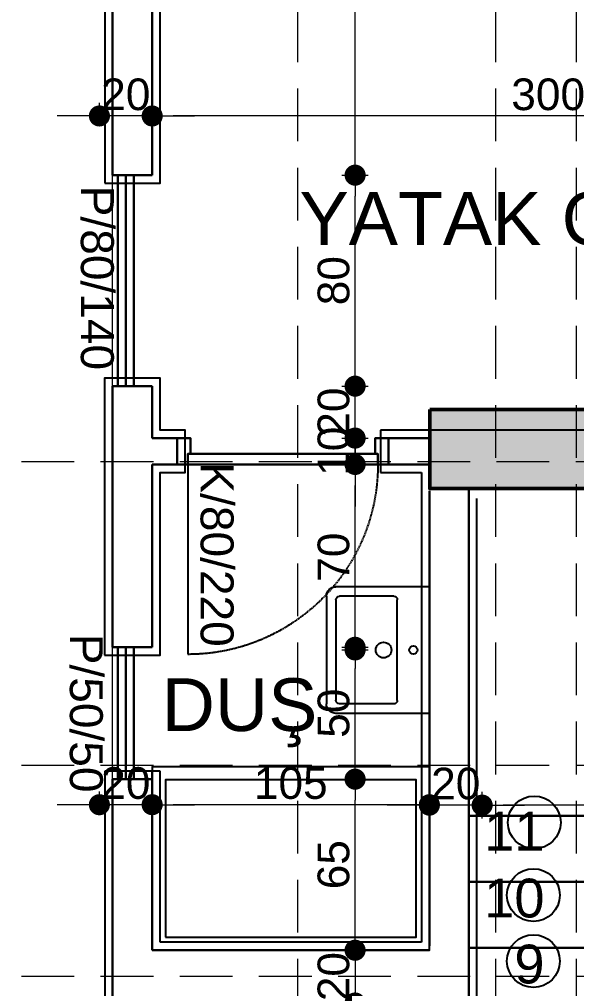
# Model space of a CAD drawing. Header units: millimetres. Extents: x 38129 to 72024, y -56282 to 16512.
# Drawn here: x 53932.3 to 54143.4, y -44145 to -43777.5 of the extents above; entities that cross this region are included whole.
import ezdxf

# ---------------------------------------------------------------- set-up
doc = ezdxf.new("R2010")
doc.units = ezdxf.units.MM
doc.linetypes.add('HIDDEN', pattern=[0.375, 0.25, -0.125])
for name, color, linetype, lineweight in [('AKS', 55, 'HIDDEN', 0), ('COLUMN4', 3, 'Continuous', 50), ('DIŞÖLÇÜ', 37, 'Continuous', 0), ('DUVAR', 255, 'Continuous', 30), ('KAPI', 4, 'Continuous', 30), ('M', 210, 'Continuous', 30), ('mahal', 7, 'Continuous', 5), ('pencere', 195, 'Continuous', 30), ('pencere+KAPI', 1, 'Continuous', 0), ('TARAMA', 252, 'Continuous', 0), ('ölçü İÇ', 31, 'Continuous', 0)]:
    doc.layers.add(name, color=color, linetype=linetype, lineweight=lineweight)
for name, color, linetype in [('HIDDEN', 1, 'HIDDEN'), ('sıva', 41, 'Continuous'), ('tefriş', 42, 'Continuous')]:
    doc.layers.add(name, color=color, linetype=linetype)
doc.styles.add('icdisolcu_yazi', font='arial.ttf')
doc.styles.get("Standard").update_dxf_attribs({"font": 'arial.ttf'})
doc.styles.add('style1', font='arial.ttf')
doc.dimstyles.new('İç Ölçü', dxfattribs={"dimtxt": 12, "dimasz": 8, "dimexe": 5, "dimexo": 0, "dimgap": 2, "dimtad": 1, "dimdec": 0, "dimzin": 12, "dimdsep": 46, "dimtxsty": 'icdisolcu_yazi', "dimblk": 'DOT', "dimcen": 8, "dimdle": 5, "dimclrd": 256, "dimclre": 256, "dimclrt": 7, "dimadec": 0, "dimazin": 3, "dimtfac": 1, "dimtdec": 0, "dimtix": 1, "dimtmove": 2, "dimatfit": 3, "dimldrblk": 'DOT', "dimfxl": 0, "dimtolj": 1, "dimtzin": 0, "dimlwd": -1, "dimlwe": -1, "dimarcsym": 0})

# ---------------------------------------------------------------- blocks, each defined once
blk = doc.blocks.new('*U11')
for p, q in [((4, 0), (0, 0)), ((76, 0), (80, 0))]:
    blk.add_line(p, q)
blk.add_lwpolyline([(4, 0), (76, 0), (76, -4), (4, -4)], close=True)
for points in [[(0, -10), (5, -10), (5, -4)], [(80, -10), (75, -10), (75, -4)]]:
    blk.add_lwpolyline(points)
at = {"layer": 'DUVAR'}
for p, q in [((0, 0), (0, -10)), ((80, 0), (80, -10))]:
    blk.add_line(p, q, dxfattribs=at)
at = {"layer": 'HIDDEN'}
blk.add_line((4, 0), (4, 72), dxfattribs=at)
blk.add_arc((4, 0), 72, 0, 90, dxfattribs=at)
blk = doc.blocks.new('A$C5F901649')
at = {"layer": 'tefriş'}
for p, q in [((3, 32.48), (37, 32.48)), ((0, 0), (0, 29.48)), ((2.97, 11.25), (3, 28.35)), ((4.12, 29.48), (35.88, 29.48)), ((37.03, 11.25), (37, 28.35)), ((40, 0), (40, 29.48)), ((35.91, 10.13), (4.09, 10.13)), ((0, 0), (20, 0)), ((40, 0), (20, 0))]:
    blk.add_line(p, q, dxfattribs=at)
for centre, radius, start, end in [((3, 29.48), 3, 90, 180), ((37, 29.48), 3, 0, 90), ((4.12, 28.35), 1.13, 90, 179.9238), ((35.88, 28.35), 1.13, 0.0762, 90), ((20, 14.45), 2.48, 90, 270), ((20, 14.45), 2.48, 270, 90), ((4.09, 11.25), 1.13, 179.9238, 270), ((35.91, 11.25), 1.13, 270, 0.0762), ((20, 5.05), 1.31, 90, 270), ((20, 5.05), 1.31, 270, 90)]:
    blk.add_arc(centre, radius, start, end, dxfattribs=at)
blk = doc.blocks.new('_Dot')
at = {"color": 0, "lineweight": -2}
blk.add_line((-0.5, 0), (-1, 0), dxfattribs=at)
at = {"color": 0, "lineweight": 30, "const_width": 0.5}
blk.add_lwpolyline([(-0.25, 0, 1), (0.25, 0, 1)], format="xyb", close=True, dxfattribs=at)
blk = doc.blocks.new('*D1843')
at = {"layer": 'Defpoints', "color": 0, "lineweight": 120, "transparency": 16777216}
for p in [(53982.6, -44065.57), (54059.47, -44065.57), (54059.47, -44130.43)]:
    blk.add_point(p, dxfattribs=at)
at = {"layer": 'ölçü İÇ', "transparency": 16777216}
for p, q in [((54054.47, -44065.57), (54064.47, -44065.57)), ((54059.47, -44130.43), (54064.47, -44130.43))]:
    blk.add_line(p, q, dxfattribs=at)
at = {"layer": 'ölçü İÇ', "linetype": 'Continuous', "transparency": 16777216}
blk.add_line((54059.47, -44122.43), (54059.47, -44073.57), dxfattribs=at)
at = {"layer": 'ölçü İÇ', "transparency": 16777216, "xscale": 8, "yscale": 8, "zscale": 8}
for p, rotation in [((54059.47, -44065.57), 90), ((54059.47, -44130.43), 270)]:
    blk.add_blockref('_Dot', p, dxfattribs=dict(at, rotation=rotation))
at = {"layer": 'ölçü İÇ', "color": 7, "transparency": 16777216, "insert": (54051.34, -44098), "char_height": 12, "attachment_point": 5, "rotation": 90, "style": 'icdisolcu_yazi'}
blk.add_mtext('\\A1;65', dxfattribs=at)
blk = doc.blocks.new('*D1844')
at = {"layer": 'Defpoints', "color": 0, "lineweight": 120, "transparency": 16777216}
for p in [(53982.6, -44015.57), (54059.47, -44015.57), (53982.6, -44065.57)]:
    blk.add_point(p, dxfattribs=at)
at = {"layer": 'ölçü İÇ', "transparency": 16777216}
for p, q in [((54054.47, -44015.57), (54064.47, -44015.57)), ((54054.47, -44065.57), (54064.47, -44065.57))]:
    blk.add_line(p, q, dxfattribs=at)
at = {"layer": 'ölçü İÇ', "linetype": 'Continuous', "transparency": 16777216}
blk.add_line((54059.47, -44057.57), (54059.47, -44023.57), dxfattribs=at)
at = {"layer": 'ölçü İÇ', "transparency": 16777216, "xscale": 8, "yscale": 8, "zscale": 8}
for p, rotation in [((54059.47, -44015.57), 90), ((54059.47, -44065.57), 270)]:
    blk.add_blockref('_Dot', p, dxfattribs=dict(at, rotation=rotation))
at = {"layer": 'ölçü İÇ', "color": 7, "transparency": 16777216, "insert": (54051.34, -44040.57), "char_height": 12, "attachment_point": 5, "rotation": 90, "style": 'icdisolcu_yazi'}
blk.add_mtext('\\A1;50', dxfattribs=at)
blk = doc.blocks.new('*D1845')
at = {"layer": 'Defpoints', "color": 0, "lineweight": 120, "transparency": 16777216}
for p in [(53992.1, -43946.25), (54059.47, -43946.25), (53982.6, -44016.57)]:
    blk.add_point(p, dxfattribs=at)
at = {"layer": 'ölçü İÇ', "transparency": 16777216}
for p, q in [((54054.47, -43946.25), (54064.47, -43946.25)), ((54054.47, -44016.57), (54064.47, -44016.57))]:
    blk.add_line(p, q, dxfattribs=at)
at = {"layer": 'ölçü İÇ', "linetype": 'Continuous', "transparency": 16777216}
blk.add_line((54059.47, -44008.57), (54059.47, -43954.25), dxfattribs=at)
at = {"layer": 'ölçü İÇ', "transparency": 16777216, "xscale": 8, "yscale": 8, "zscale": 8}
for p, rotation in [((54059.47, -43946.25), 90), ((54059.47, -44016.57), 270)]:
    blk.add_blockref('_Dot', p, dxfattribs=dict(at, rotation=rotation))
at = {"layer": 'ölçü İÇ', "color": 7, "transparency": 16777216, "insert": (54051.34, -43981.41), "char_height": 12, "attachment_point": 5, "rotation": 90, "style": 'icdisolcu_yazi'}
blk.add_mtext('\\A1;70', dxfattribs=at)
blk = doc.blocks.new('*D1846')
at = {"layer": 'Defpoints', "color": 0, "lineweight": 120, "transparency": 16777216}
for p in [(53992.1, -43936.25), (54059.47, -43936.25), (53992.1, -43946.25)]:
    blk.add_point(p, dxfattribs=at)
at = {"layer": 'ölçü İÇ', "linetype": 'Continuous', "transparency": 16777216}
for p, q in [((54059.47, -43928.25), (54059.47, -43920.25)), ((54059.47, -43946.25), (54059.47, -43936.25)), ((54059.47, -43954.25), (54059.47, -43962.25))]:
    blk.add_line(p, q, dxfattribs=at)
at = {"layer": 'ölçü İÇ', "transparency": 16777216}
for p, q in [((54054.47, -43936.25), (54064.47, -43936.25)), ((54054.47, -43946.25), (54064.47, -43946.25))]:
    blk.add_line(p, q, dxfattribs=at)
at = {"layer": 'ölçü İÇ', "transparency": 16777216, "xscale": 8, "yscale": 8, "zscale": 8}
for p, rotation in [((54059.47, -43936.25), 270), ((54059.47, -43946.25), 90)]:
    blk.add_blockref('_Dot', p, dxfattribs=dict(at, rotation=rotation))
at = {"layer": 'ölçü İÇ', "color": 7, "transparency": 16777216, "insert": (54051.34, -43941.25), "char_height": 12, "attachment_point": 5, "rotation": 90, "style": 'icdisolcu_yazi'}
blk.add_mtext('\\A1;10', dxfattribs=at)
blk = doc.blocks.new('*D1847')
at = {"layer": 'Defpoints', "color": 0, "lineweight": 120, "transparency": 16777216}
for p in [(53982.6, -43916.57), (54059.47, -43916.57), (53992.1, -43936.25)]:
    blk.add_point(p, dxfattribs=at)
at = {"layer": 'ölçü İÇ', "linetype": 'Continuous', "transparency": 16777216}
for p, q in [((54059.47, -43908.57), (54059.47, -43900.57)), ((54059.47, -43936.25), (54059.47, -43916.57)), ((54059.47, -43944.25), (54059.47, -43952.25))]:
    blk.add_line(p, q, dxfattribs=at)
at = {"layer": 'ölçü İÇ', "transparency": 16777216}
for p, q in [((54054.47, -43916.57), (54064.47, -43916.57)), ((54054.47, -43936.25), (54064.47, -43936.25))]:
    blk.add_line(p, q, dxfattribs=at)
at = {"layer": 'ölçü İÇ', "transparency": 16777216, "xscale": 8, "yscale": 8, "zscale": 8}
for p, rotation in [((54059.47, -43916.57), 270), ((54059.47, -43936.25), 90)]:
    blk.add_blockref('_Dot', p, dxfattribs=dict(at, rotation=rotation))
at = {"layer": 'ölçü İÇ', "color": 7, "transparency": 16777216, "insert": (54051.34, -43926.41), "char_height": 12, "attachment_point": 5, "rotation": 90, "style": 'icdisolcu_yazi'}
blk.add_mtext('\\A1;20', dxfattribs=at)
blk = doc.blocks.new('*D1856')
at = {"layer": 'Defpoints', "color": 0, "lineweight": 120, "transparency": 16777216}
for p in [(54087.6, -44075.42), (54087.6, -44076.25), (54107.6, -44076.25)]:
    blk.add_point(p, dxfattribs=at)
at = {"layer": 'ölçü İÇ', "transparency": 16777216}
for p, q in [((54087.6, -44076.25), (54087.6, -44070.42)), ((54107.6, -44076.25), (54107.6, -44070.42))]:
    blk.add_line(p, q, dxfattribs=at)
at = {"layer": 'ölçü İÇ', "linetype": 'Continuous', "transparency": 16777216}
for p, q in [((54079.6, -44075.42), (54071.6, -44075.42)), ((54107.6, -44075.42), (54087.6, -44075.42)), ((54115.6, -44075.42), (54123.6, -44075.42))]:
    blk.add_line(p, q, dxfattribs=at)
at = {"layer": 'ölçü İÇ', "transparency": 16777216, "xscale": 8, "yscale": 8, "zscale": 8}
blk.add_blockref('_Dot', (54087.6, -44075.42), dxfattribs=at)
at = {"layer": 'ölçü İÇ', "transparency": 16777216, "xscale": 8, "yscale": 8, "zscale": 8, "rotation": 180}
blk.add_blockref('_Dot', (54107.6, -44075.42), dxfattribs=at)
at = {"layer": 'ölçü İÇ', "color": 7, "transparency": 16777216, "insert": (54097.6, -44067.3), "char_height": 12, "attachment_point": 5, "style": 'icdisolcu_yazi'}
blk.add_mtext('\\A1;20', dxfattribs=at)
blk = doc.blocks.new('*D1857')
at = {"layer": 'Defpoints', "color": 0, "lineweight": 120, "transparency": 16777216}
for p in [(53982.6, -44075.25), (53982.6, -44075.25), (54087.6, -44076.25)]:
    blk.add_point(p, dxfattribs=at)
at = {"layer": 'ölçü İÇ', "transparency": 16777216}
for p, q in [((53982.6, -44075.25), (53982.6, -44070.25)), ((54087.6, -44076.25), (54087.6, -44070.25))]:
    blk.add_line(p, q, dxfattribs=at)
at = {"layer": 'ölçü İÇ', "linetype": 'Continuous', "transparency": 16777216}
blk.add_line((54079.6, -44075.25), (53990.6, -44075.25), dxfattribs=at)
at = {"layer": 'ölçü İÇ', "transparency": 16777216, "xscale": 8, "yscale": 8, "zscale": 8, "rotation": 180}
blk.add_blockref('_Dot', (53982.6, -44075.25), dxfattribs=at)
at = {"layer": 'ölçü İÇ', "transparency": 16777216, "xscale": 8, "yscale": 8, "zscale": 8}
blk.add_blockref('_Dot', (54087.6, -44075.25), dxfattribs=at)
at = {"layer": 'ölçü İÇ', "color": 7, "transparency": 16777216, "insert": (54035.1, -44067.13), "char_height": 12, "attachment_point": 5, "style": 'icdisolcu_yazi'}
blk.add_mtext('\\A1;105', dxfattribs=at)
blk = doc.blocks.new('*D1858')
at = {"layer": 'Defpoints', "color": 0, "lineweight": 120, "transparency": 16777216}
for p in [(53962.6, -44075.25), (53962.6, -44075.42), (53982.6, -44075.25)]:
    blk.add_point(p, dxfattribs=at)
at = {"layer": 'ölçü İÇ', "transparency": 16777216}
for p, q in [((53962.6, -44075.42), (53962.6, -44070.25)), ((53982.6, -44075.25), (53982.6, -44070.25))]:
    blk.add_line(p, q, dxfattribs=at)
at = {"layer": 'ölçü İÇ', "linetype": 'Continuous', "transparency": 16777216}
for p, q in [((53954.6, -44075.25), (53946.6, -44075.25)), ((53982.6, -44075.25), (53962.6, -44075.25)), ((53990.6, -44075.25), (53998.6, -44075.25))]:
    blk.add_line(p, q, dxfattribs=at)
at = {"layer": 'ölçü İÇ', "transparency": 16777216, "xscale": 8, "yscale": 8, "zscale": 8}
blk.add_blockref('_Dot', (53962.6, -44075.25), dxfattribs=at)
at = {"layer": 'ölçü İÇ', "transparency": 16777216, "xscale": 8, "yscale": 8, "zscale": 8, "rotation": 180}
blk.add_blockref('_Dot', (53982.6, -44075.25), dxfattribs=at)
at = {"layer": 'ölçü İÇ', "color": 7, "transparency": 16777216, "insert": (53972.6, -44067.13), "char_height": 12, "attachment_point": 5, "style": 'icdisolcu_yazi'}
blk.add_mtext('\\A1;20', dxfattribs=at)
blk = doc.blocks.new('*D1865')
at = {"layer": 'Defpoints', "color": 0, "lineweight": 120, "transparency": 16777216}
for p in [(54107.6, -44075.42), (54227.6, -44079.6), (54107.6, -44083.03)]:
    blk.add_point(p, dxfattribs=at)
at = {"layer": 'ölçü İÇ', "transparency": 16777216}
for p, q in [((54107.6, -44080.42), (54107.6, -44070.42)), ((54227.6, -44079.6), (54227.6, -44070.42))]:
    blk.add_line(p, q, dxfattribs=at)
at = {"layer": 'ölçü İÇ', "linetype": 'Continuous', "transparency": 16777216}
blk.add_line((54219.6, -44075.42), (54115.6, -44075.42), dxfattribs=at)
at = {"layer": 'ölçü İÇ', "transparency": 16777216, "xscale": 8, "yscale": 8, "zscale": 8, "rotation": 180}
blk.add_blockref('_Dot', (54107.6, -44075.42), dxfattribs=at)
at = {"layer": 'ölçü İÇ', "transparency": 16777216, "xscale": 8, "yscale": 8, "zscale": 8}
blk.add_blockref('_Dot', (54227.6, -44075.42), dxfattribs=at)
at = {"layer": 'ölçü İÇ', "color": 7, "transparency": 16777216, "insert": (54167.6, -44067.3), "char_height": 12, "attachment_point": 5, "style": 'icdisolcu_yazi'}
blk.add_mtext('\\A1;120', dxfattribs=at)
blk = doc.blocks.new('*D1867')
at = {"layer": 'Defpoints', "color": 0, "lineweight": 120, "transparency": 16777216}
for p in [(54059.47, -44130.43), (54059.47, -44150.43), (54059.47, -44150.43)]:
    blk.add_point(p, dxfattribs=at)
at = {"layer": 'ölçü İÇ', "linetype": 'Continuous', "transparency": 16777216}
for p, q in [((54059.47, -44122.43), (54059.47, -44114.43)), ((54059.47, -44130.43), (54059.47, -44150.43)), ((54059.47, -44158.43), (54059.47, -44166.43))]:
    blk.add_line(p, q, dxfattribs=at)
at = {"layer": 'ölçü İÇ', "transparency": 16777216}
for p, q in [((54059.47, -44130.43), (54064.47, -44130.43)), ((54059.47, -44150.43), (54064.47, -44150.43))]:
    blk.add_line(p, q, dxfattribs=at)
at = {"layer": 'ölçü İÇ', "transparency": 16777216, "xscale": 8, "yscale": 8, "zscale": 8}
for p, rotation in [((54059.47, -44130.43), 270), ((54059.47, -44150.43), 90)]:
    blk.add_blockref('_Dot', p, dxfattribs=dict(at, rotation=rotation))
at = {"layer": 'ölçü İÇ', "color": 7, "transparency": 16777216, "insert": (54051.34, -44140.43), "char_height": 12, "attachment_point": 5, "rotation": 90, "style": 'icdisolcu_yazi'}
blk.add_mtext('\\A1;20', dxfattribs=at)
blk = doc.blocks.new('*D2127')
at = {"layer": 'Defpoints', "color": 0, "lineweight": 120, "transparency": 16777216}
for p in [(53982.61, -43916.57), (54059.48, -43916.57), (53992.11, -43936.25)]:
    blk.add_point(p, dxfattribs=at)
at = {"layer": 'ölçü İÇ', "linetype": 'Continuous', "transparency": 16777216}
for p, q in [((54059.48, -43908.57), (54059.48, -43900.57)), ((54059.48, -43936.25), (54059.48, -43916.57)), ((54059.48, -43944.25), (54059.48, -43952.25))]:
    blk.add_line(p, q, dxfattribs=at)
at = {"layer": 'ölçü İÇ', "transparency": 16777216}
for p, q in [((54054.48, -43916.57), (54064.48, -43916.57)), ((54054.48, -43936.25), (54064.48, -43936.25))]:
    blk.add_line(p, q, dxfattribs=at)
at = {"layer": 'ölçü İÇ', "transparency": 16777216, "xscale": 8, "yscale": 8, "zscale": 8}
for p, rotation in [((54059.48, -43916.57), 270), ((54059.48, -43936.25), 90)]:
    blk.add_blockref('_Dot', p, dxfattribs=dict(at, rotation=rotation))
at = {"layer": 'ölçü İÇ', "color": 7, "transparency": 16777216, "insert": (54051.35, -43926.41), "char_height": 12, "attachment_point": 5, "rotation": 90, "style": 'icdisolcu_yazi'}
blk.add_mtext('\\A1;20', dxfattribs=at)
blk = doc.blocks.new('*D2128')
at = {"layer": 'Defpoints', "color": 0, "lineweight": 120, "transparency": 16777216}
for p in [(53982.61, -43836.57), (54059.48, -43836.57), (53982.61, -43916.57)]:
    blk.add_point(p, dxfattribs=at)
at = {"layer": 'ölçü İÇ', "transparency": 16777216}
for p, q in [((54054.48, -43836.57), (54064.48, -43836.57)), ((54054.48, -43916.57), (54064.48, -43916.57))]:
    blk.add_line(p, q, dxfattribs=at)
at = {"layer": 'ölçü İÇ', "linetype": 'Continuous', "transparency": 16777216}
blk.add_line((54059.48, -43908.57), (54059.48, -43844.57), dxfattribs=at)
at = {"layer": 'ölçü İÇ', "transparency": 16777216, "xscale": 8, "yscale": 8, "zscale": 8}
for p, rotation in [((54059.48, -43836.57), 90), ((54059.48, -43916.57), 270)]:
    blk.add_blockref('_Dot', p, dxfattribs=dict(at, rotation=rotation))
at = {"layer": 'ölçü İÇ', "color": 7, "transparency": 16777216, "insert": (54051.35, -43876.57), "char_height": 12, "attachment_point": 5, "rotation": 90, "style": 'icdisolcu_yazi'}
blk.add_mtext('\\A1;80', dxfattribs=at)
blk = doc.blocks.new('*D2129')
at = {"layer": 'Defpoints', "color": 0, "lineweight": 120, "transparency": 16777216}
for p in [(53982.6, -43641.57), (54059.48, -43641.57), (53982.61, -43836.57)]:
    blk.add_point(p, dxfattribs=at)
at = {"layer": 'ölçü İÇ', "transparency": 16777216}
for p, q in [((54054.48, -43641.57), (54064.48, -43641.57)), ((54054.48, -43836.57), (54064.48, -43836.57))]:
    blk.add_line(p, q, dxfattribs=at)
at = {"layer": 'ölçü İÇ', "linetype": 'Continuous', "transparency": 16777216}
blk.add_line((54059.48, -43828.57), (54059.48, -43649.57), dxfattribs=at)
at = {"layer": 'ölçü İÇ', "transparency": 16777216, "xscale": 8, "yscale": 8, "zscale": 8}
for p, rotation in [((54059.48, -43641.57), 90), ((54059.48, -43836.57), 270)]:
    blk.add_blockref('_Dot', p, dxfattribs=dict(at, rotation=rotation))
at = {"layer": 'ölçü İÇ', "color": 7, "transparency": 16777216, "insert": (54051.35, -43739.07), "char_height": 12, "attachment_point": 5, "rotation": 90, "style": 'icdisolcu_yazi'}
blk.add_mtext('\\A1;195', dxfattribs=at)
blk = doc.blocks.new('*D2156')
at = {"layer": 'Defpoints', "color": 0, "lineweight": 120, "transparency": 16777216}
for p in [(53982.61, -43814.13), (53982.61, -43814.13), (54282.61, -43814.13)]:
    blk.add_point(p, dxfattribs=at)
at = {"layer": 'ölçü İÇ', "transparency": 16777216}
for p, q in [((53982.61, -43814.13), (53982.61, -43809.13)), ((54282.61, -43814.13), (54282.61, -43809.13))]:
    blk.add_line(p, q, dxfattribs=at)
at = {"layer": 'ölçü İÇ', "linetype": 'Continuous', "transparency": 16777216}
blk.add_line((54274.61, -43814.13), (53990.61, -43814.13), dxfattribs=at)
at = {"layer": 'ölçü İÇ', "transparency": 16777216, "xscale": 8, "yscale": 8, "zscale": 8, "rotation": 180}
blk.add_blockref('_Dot', (53982.61, -43814.13), dxfattribs=at)
at = {"layer": 'ölçü İÇ', "transparency": 16777216, "xscale": 8, "yscale": 8, "zscale": 8}
blk.add_blockref('_Dot', (54282.61, -43814.13), dxfattribs=at)
at = {"layer": 'ölçü İÇ', "color": 7, "transparency": 16777216, "insert": (54132.61, -43806), "char_height": 12, "attachment_point": 5, "style": 'icdisolcu_yazi'}
blk.add_mtext('\\A1;300', dxfattribs=at)
blk = doc.blocks.new('*D2157')
at = {"layer": 'Defpoints', "color": 0, "lineweight": 120, "transparency": 16777216}
for p in [(53962.61, -43814.13), (53962.61, -43814.13), (53982.61, -43814.13)]:
    blk.add_point(p, dxfattribs=at)
at = {"layer": 'ölçü İÇ', "transparency": 16777216}
for p, q in [((53962.61, -43814.13), (53962.61, -43809.13)), ((53982.61, -43814.13), (53982.61, -43809.13))]:
    blk.add_line(p, q, dxfattribs=at)
at = {"layer": 'ölçü İÇ', "linetype": 'Continuous', "transparency": 16777216}
for p, q in [((53954.61, -43814.13), (53946.61, -43814.13)), ((53982.61, -43814.13), (53962.61, -43814.13)), ((53990.61, -43814.13), (53998.61, -43814.13))]:
    blk.add_line(p, q, dxfattribs=at)
at = {"layer": 'ölçü İÇ', "transparency": 16777216, "xscale": 8, "yscale": 8, "zscale": 8}
blk.add_blockref('_Dot', (53962.61, -43814.13), dxfattribs=at)
at = {"layer": 'ölçü İÇ', "transparency": 16777216, "xscale": 8, "yscale": 8, "zscale": 8, "rotation": 180}
blk.add_blockref('_Dot', (53982.61, -43814.13), dxfattribs=at)
at = {"layer": 'ölçü İÇ', "color": 7, "transparency": 16777216, "insert": (53972.61, -43806), "char_height": 12, "attachment_point": 5, "style": 'icdisolcu_yazi'}
blk.add_mtext('\\A1;20', dxfattribs=at)
blk = doc.blocks.new('wertertw')
at = {"layer": 'TARAMA', "lineweight": -3}
h = blk.add_hatch(dxfattribs=at)
h.set_pattern_fill('ANSI33', color=256, scale=2.5, style=0)
h.set_pattern_definition([(45, (-86643.698, -32547.66), (-11.2253202, 11.2253202), []), (45, (-86632.472, -32547.66), (-11.2253202, 11.2253202), [7.9375, -3.96875])])
h.paths.add_polyline_path([(-616.25, 351.94), (-616.25, -88.06), (-306.25, -88.06), (-306.25, -68.06), (-596.25, -68.06), (-596.25, 331.94), (-306.25, 331.94), (-306.25, 351.94)])
h.paths.add_polyline_path([(38.75, -338.06), (78.75, -338.06), (78.75, -378.06), (38.75, -378.06)])
h.paths.add_polyline_path([(-471.25, -318.06), (-441.25, -318.06), (-441.25, -378.06), (-471.25, -378.06)])
h.paths.add_polyline_path([(-961.25, -318.06), (-931.25, -318.06), (-931.25, -378.06), (-961.25, -378.06)])
h.paths.add_polyline_path([(343.75, -163.06), (413.75, -163.06), (413.75, -198.06), (343.75, -198.06)])
h.paths.add_polyline_path([(8.75, -163.06), (78.75, -163.06), (78.75, -198.06), (8.75, -198.06)])
h.paths.add_polyline_path([(-1036.25, -148.06), (-906.25, -148.06), (-906.25, -178.06), (-1036.25, -178.06)])
h.paths.add_polyline_path([(-976.25, 256.94), (-916.25, 256.94), (-916.25, 226.94), (-976.25, 226.94)])
h.paths.add_polyline_path([(343.75, 459.44), (413.75, 459.44), (413.75, 424.44), (343.75, 424.44)])
h.paths.add_polyline_path([(8.75, 459.44), (78.75, 459.44), (78.75, 424.44), (8.75, 424.44)])
h.paths.add_polyline_path([(-616.25, 531.94), (-306.25, 531.94), (-306.25, 511.94), (-616.25, 511.94)])
h.paths.add_polyline_path([(-976.25, 656.94), (-916.25, 656.94), (-916.25, 626.94), (-976.25, 626.94)])
h.paths.add_polyline_path([(-616.25, 971.94), (-306.25, 971.94), (-306.25, 951.94), (-616.25, 951.94)])
h.paths.add_polyline_path([(343.75, 1081.94), (413.75, 1081.94), (413.75, 1046.94), (343.75, 1046.94)])
h.paths.add_polyline_path([(8.75, 1081.94), (78.75, 1081.94), (78.75, 1046.94), (8.75, 1046.94)])
h.paths.add_polyline_path([(-1036.25, 1061.94), (-906.25, 1061.94), (-906.25, 1031.94), (-1036.25, 1031.94)])
h.paths.add_polyline_path([(-931.25, 1286.94), (-901.25, 1286.94), (-901.25, 1226.94), (-931.25, 1226.94)])
h.paths.add_polyline_path([(68.75, 1332.04), (108.75, 1332.04), (108.75, 1292.04), (68.75, 1292.04)])
h.paths.add_polyline_path([(-511.25, 1332.04), (-481.25, 1332.04), (-481.25, 1252.04), (-511.25, 1252.04)])
at = {"layer": 'COLUMN4', "color": 3}
blk.add_lwpolyline([(-976.25, 656.94), (-916.25, 656.94), (-916.25, 626.94), (-976.25, 626.94)], close=True, dxfattribs=at)

msp = doc.modelspace()

# ---------------------------------------------------------------- linework, layer by layer
at = {"layer": 'AKS', "ltscale": 80}
for p, q in [((54037.61, -42903.74), (54037.61, -45280.38)), ((54112.61, -42903.74), (54112.61, -45280.38)), ((54143.21, -42903.74), (54143.21, -45280.38)), ((55963.05, -43945.25), (53747.73, -43945.25)), ((55963.05, -44060.43), (53747.73, -44060.43)), ((55963.05, -44140.43), (53747.73, -44140.43))]:
    msp.add_line(p, q, dxfattribs=at)
at = {"layer": 'DUVAR'}
for p, q in [((53967.61, -43641.57), (53967.61, -43836.57)), ((53982.61, -43641.57), (53982.61, -43836.57)), ((53982.61, -43836.57), (53967.61, -43836.57)), ((53967.6, -43916.57), (53967.6, -44015.57)), ((53982.6, -43916.57), (53967.6, -43916.57)), ((53982.6, -43936.25), (53992.1, -43936.25)), ((54072.1, -43936.25), (54087.6, -43936.25)), ((53982.6, -43946.25), (53996.1, -43946.25)), ((53982.6, -43946.25), (53982.6, -44015.57)), ((54068.1, -43946.25), (54087.6, -43946.25)), ((53982.6, -43986.57), (53982.6, -43986.57)), ((53982.6, -44015.57), (53967.6, -44015.57)), ((53982.6, -44065.57), (53967.6, -44065.57)), ((53967.6, -44065.57), (53967.6, -44215.29)), ((53982.6, -44062.83), (53982.6, -44130.43)), ((53982.6, -44130.43), (54087.6, -44130.43))]:
    msp.add_line(p, q, dxfattribs=at)
for points in [[(53982.6, -43916.57), (53982.6, -43936.25)], [(53982.6, -43946.25), (53982.6, -43986.57)], [(54102.61, -43956.18), (54102.61, -44142.17)], [(54087.6, -43956.25), (54087.6, -44128.78)], [(54102.61, -44324.53), (54102.61, -44142.17)]]:
    msp.add_lwpolyline(points, dxfattribs=at)
at = {"layer": 'M'}
for p, q in [((54102.61, -44079.53), (54222.61, -44079.53)), ((54102.61, -44104.53), (54222.61, -44104.53)), ((54102.61, -44129.53), (54222.61, -44129.53))]:
    msp.add_line(p, q, dxfattribs=at)
at = {"layer": 'pencere'}
for p, q in [((53969.61, -43916.57), (53969.61, -43836.57)), ((53972.61, -43916.57), (53972.61, -43836.57)), ((53975.61, -43916.57), (53975.61, -43836.57)), ((53969.6, -44065.57), (53969.6, -44015.57)), ((53972.6, -44065.57), (53972.6, -44015.57)), ((53975.6, -44065.57), (53975.6, -44015.57))]:
    msp.add_line(p, q, dxfattribs=at)
at = {"layer": 'sıva'}
for p, q in [((54279.61, -43933.25), (54069.11, -43933.25)), ((54069.11, -43933.25), (54069.11, -43949.25)), ((54069.11, -43949.25), (54084.61, -43949.25)), ((54084.61, -43949.25), (54084.61, -44127.43)), ((54105.61, -44325.43), (54105.61, -43959.18)), ((53985.61, -44062.57), (53964.61, -44062.57)), ((53964.61, -44062.57), (53964.61, -44218.29)), ((53985.61, -44127.43), (53985.61, -44062.57)), ((54084.61, -44127.43), (53985.61, -44127.43))]:
    msp.add_line(p, q, dxfattribs=at)
for points in [[(53964.61, -43839.57), (53985.6, -43839.57), (53985.6, -43638.57), (53964.61, -43638.57)], [(53964.6, -44018.57), (53985.6, -44018.57), (53985.6, -43949.25), (53995.1, -43949.25), (53995.1, -43933.25), (53985.6, -43933.25), (53985.6, -43913.57), (53964.6, -43913.57)]]:
    msp.add_lwpolyline(points, close=True, dxfattribs=at)
at = {"layer": 'tefriş', "color": 3, "lineweight": 15}
msp.add_lwpolyline([(53967.6, -44759.6), (53967.6, -43521.26), (54027.61, -43521.25), (54027.61, -43520.43), (54052.61, -43520.43), (54052.61, -43281.43), (54132.61, -43281.43), (54132.62, -43216.25), (54542.4, -43216.25), (54542.4, -43115.42), (54797.17, -43115.42), (54797.17, -43105.4), (55282.6, -43105.4), (55282.61, -43500.41), (55406.11, -43500.41), (55407.75, -43500.41), (55407.75, -43500.43), (55582.58, -43500.43), (55582.58, -43850.43), (55617.7, -43850.43), (55617.7, -44430.43)], dxfattribs=at)
at = {"layer": 'tefriş'}
for points in [[(53982.6, -44130.43), (54087.6, -44130.43), (54087.6, -44060.83), (53982.6, -44060.83)], [(53987.6, -44125.43), (54082.6, -44125.43), (54082.6, -44065.83), (53987.6, -44065.83)]]:
    msp.add_lwpolyline(points, close=True, dxfattribs=at)
for centre in [(54127.35, -44081.97), (54127, -44109.53), (54127, -44134.53)]:
    msp.add_circle(centre, 10, dxfattribs=at)

# ---------------------------------------------------------------- block references
at = {"layer": 'DIŞÖLÇÜ'}
msp.add_blockref('wertertw', (55063.99, -44582.37), dxfattribs=at)
at = {"layer": 'KAPI', "xscale": -1, "rotation": 180}
msp.add_blockref('*U11', (53992.1, -43946.25), dxfattribs=at)
at = {"layer": 'tefriş', "xscale": -1.199999999953434, "yscale": 1.199999999953434, "zscale": 1.199999999953433, "rotation": 90}
msp.add_blockref('A$C5F901649', (54087.6, -43992.61), dxfattribs=at)

# ---------------------------------------------------------------- texts
at = {"layer": 'mahal', "char_height": 20, "attachment_point": 7}
for s, insert in [('YATAK ODASI', (54038.43, -43863.29)), ('DUŞ', (53986.19, -44053.48))]:
    msp.add_mtext_dynamic_manual_height_columns(s, width=250.3432, gutter_width=12.5, heights=[0], dxfattribs=dict(at, insert=insert))
at = {"layer": 'pencere+KAPI', "char_height": 12.5, "width": 27.0954, "attachment_point": 9, "rotation": 270, "style": 'style1'}
for s, insert in [('P/80/140', (53955.4, -43910.47)), ('K/80/220', (54000.76, -44015.36)), ('P/50/50', (53951.23, -44070.62))]:
    msp.add_mtext(s, dxfattribs=dict(at, insert=insert))
at = {"layer": 'tefriş', "char_height": 14.7, "width": 26.4931, "attachment_point": 9}
for s, insert in [('11', (54131.22, -44092.62)), ('10', (54131.22, -44118.21)), ('9', (54131.22, -44143.21))]:
    msp.add_mtext(s, dxfattribs=dict(at, insert=insert))

# ---------------------------------------------------------------- dimensions: what is measured, and where the dimension line sits
at = {"layer": 'ölçü İÇ'}
for base, p1, p2, angle, picture, middle in [((54059.48, -43641.57), (53982.61, -43836.57), (53982.6, -43641.57), 270, '*D2129', (54051.35, -43739.07)), ((54059.48, -43836.57), (53982.61, -43916.57), (53982.61, -43836.57), 270, '*D2128', (54051.35, -43876.57)), ((54059.47, -43916.57), (53992.1, -43936.25), (53982.6, -43916.57), 270, '*D1847', (54051.34, -43926.41)), ((54059.48, -43916.57), (53992.11, -43936.25), (53982.61, -43916.57), 270, '*D2127', (54051.35, -43926.41)), ((54059.47, -43936.25), (53992.1, -43946.25), (53992.1, -43936.25), 270, '*D1846', (54051.34, -43941.25)), ((54059.47, -43946.25), (53982.6, -44016.57), (53992.1, -43946.25), 270, '*D1845', (54051.34, -43981.41)), ((54059.47, -44015.57), (53982.6, -44065.57), (53982.6, -44015.57), 270, '*D1844', (54051.34, -44040.57)), ((54059.47, -44065.57), (54059.47, -44130.43), (53982.6, -44065.57), 270, '*D1843', (54051.34, -44098)), ((54059.47, -44150.43), (54059.47, -44130.43), (54059.47, -44150.43), 90, '*D1867', (54051.34, -44140.43))]:
    dim = msp.add_linear_dim(base=base, p1=p1, p2=p2, angle=angle, dimstyle='İç Ölçü', dxfattribs=at)
    dim.commit()
    dim.dimension.update_dxf_attribs({"geometry": picture, "text_midpoint": middle})
for base, p1, p2, picture, middle in [((53962.61, -43814.13), (53982.61, -43814.13), (53962.61, -43814.13), '*D2157', (53972.61, -43806)), ((53982.61, -43814.13), (54282.61, -43814.13), (53982.61, -43814.13), '*D2156', (54132.61, -43806)), ((53962.6, -44075.25), (53982.6, -44075.25), (53962.6, -44075.42), '*D1858', (53972.6, -44067.13)), ((53982.6, -44075.25), (54087.6, -44076.25), (53982.6, -44075.25), '*D1857', (54035.1, -44067.13)), ((54087.6, -44075.42), (54107.6, -44076.25), (54087.6, -44076.25), '*D1856', (54097.6, -44067.3)), ((54107.6, -44075.42), (54227.6, -44079.6), (54107.6, -44083.03), '*D1865', (54167.6, -44067.3))]:
    dim = msp.add_linear_dim(base=base, p1=p1, p2=p2, dimstyle='İç Ölçü', dxfattribs=at)
    dim.commit()
    dim.dimension.update_dxf_attribs({"geometry": picture, "text_midpoint": middle})

doc.saveas('drawing.dxf')
